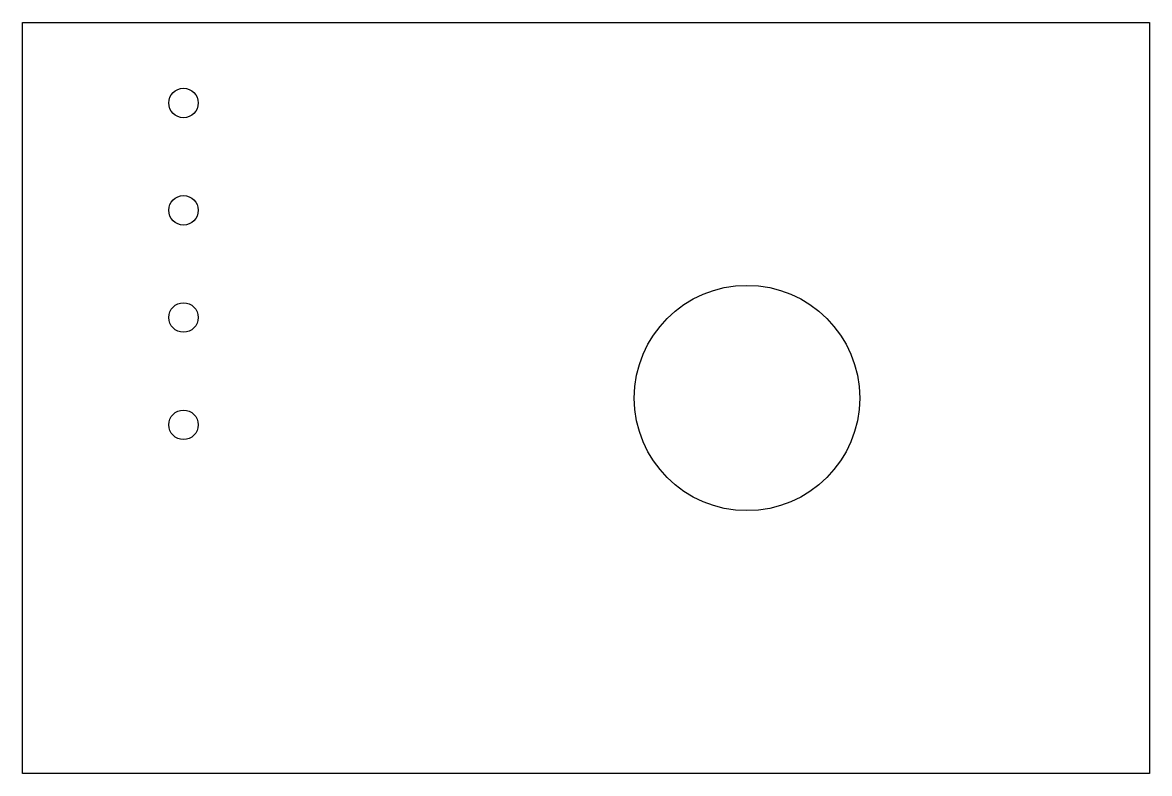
# Model space of a CAD drawing. Header units: millimetres. Extents: x 10 to 220, y 10 to 150.
import ezdxf

# ---------------------------------------------------------------- set-up
doc = ezdxf.new("R2010")
doc.units = ezdxf.units.MM
doc.layers.add('Sketch', color=7, linetype='CONTINUOUS')

msp = doc.modelspace()

# ---------------------------------------------------------------- linework, layer by layer
at = {"layer": 'Sketch'}
for p, q in [((10, 150), (220, 150)), ((10, 10), (10, 150)), ((220, 150), (220, 10)), ((220, 10), (10, 10))]:
    msp.add_line(p, q, dxfattribs=at)
for centre, radius in [((40, 135), 2.75), ((40, 115), 2.75), ((145, 80), 21), ((40, 95), 2.75), ((40, 75), 2.75)]:
    msp.add_circle(centre, radius, dxfattribs=at)

doc.saveas('drawing.dxf')
